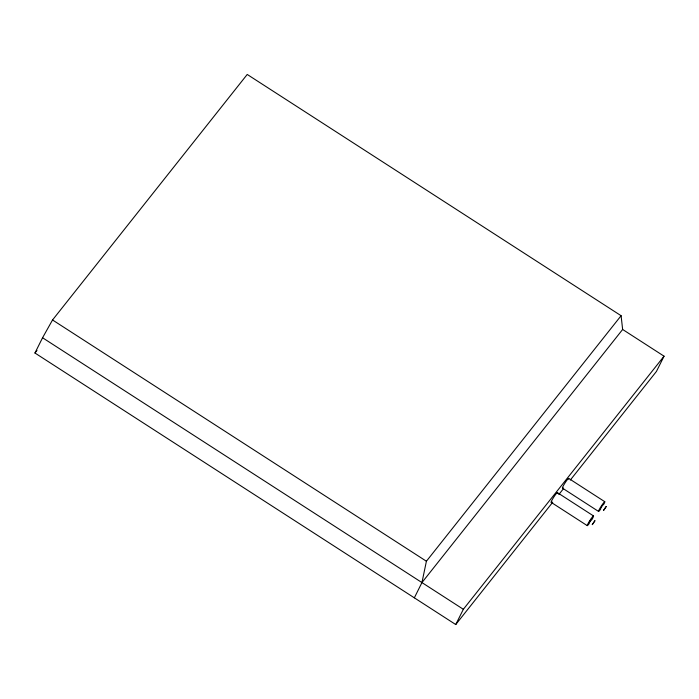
<?xml version="1.0" encoding="UTF-8"?>
<svg xmlns="http://www.w3.org/2000/svg" width="699" height="699" viewBox="0 0 699 699"><rect width="100%" height="100%" fill="white"/><g stroke="black" fill="none" stroke-linecap="round" stroke-linejoin="round"><path stroke-width="1.05" d="M414.341 597.828L421.951 582.573L426.407 561.236L621.096 315.712L247.219 74.452L52.539 319.976L42.56 337.757L34.95 353.012L455.748 624.548L552.708 502.266M455.748 624.548L463.35 609.292L664.05 356.184L622.643 329.465L621.096 315.712M664.05 356.184L656.44 371.44L570.332 480.038M591.293 519.82C592.935 516.325 587.588 524.189 589.65 522.319M602.573 505.604L603.01 504.503L600.659 508.418M590.664 520.869L591.005 520.336M589.965 521.9L590.314 521.41M601.245 507.684L601.586 507.186M34.95 353.012L36.986 350.444M421.951 582.573L622.643 329.465M558.807 494.569L563.551 488.584M568.654 478.387L604.801 501.716M562.424 488.12L598.571 511.441M557.374 492.612L593.521 515.932M551.144 502.336L587.291 525.665M52.539 319.976L426.407 561.236M42.56 337.757L463.35 609.292M563.141 487.553A5.775 0.603 -57.2 0 1 564.932 483.079A5.775 0.603 -57.2 0 1 568.532 479.13M551.861 501.768A5.775 0.603 -57.2 0 1 553.652 497.304A5.775 0.603 -57.2 0 1 557.26 493.345M589.371 523.376A5.775 0.603 -57.2 0 1 587.78 524.119A5.775 0.603 -57.2 0 1 592.804 516.5A5.775 0.603 -57.2 0 1 591.8 519.707M600.651 509.16A5.775 0.603 -57.2 0 1 598.903 510.191A5.775 0.603 -57.2 0 1 603.683 502.747A5.775 0.603 -57.2 0 1 603.761 504.294M592.289 524.608L594.901 520.764L592.289 524.608M603.569 510.384L606.182 506.548L603.569 510.384"/></g></svg>
